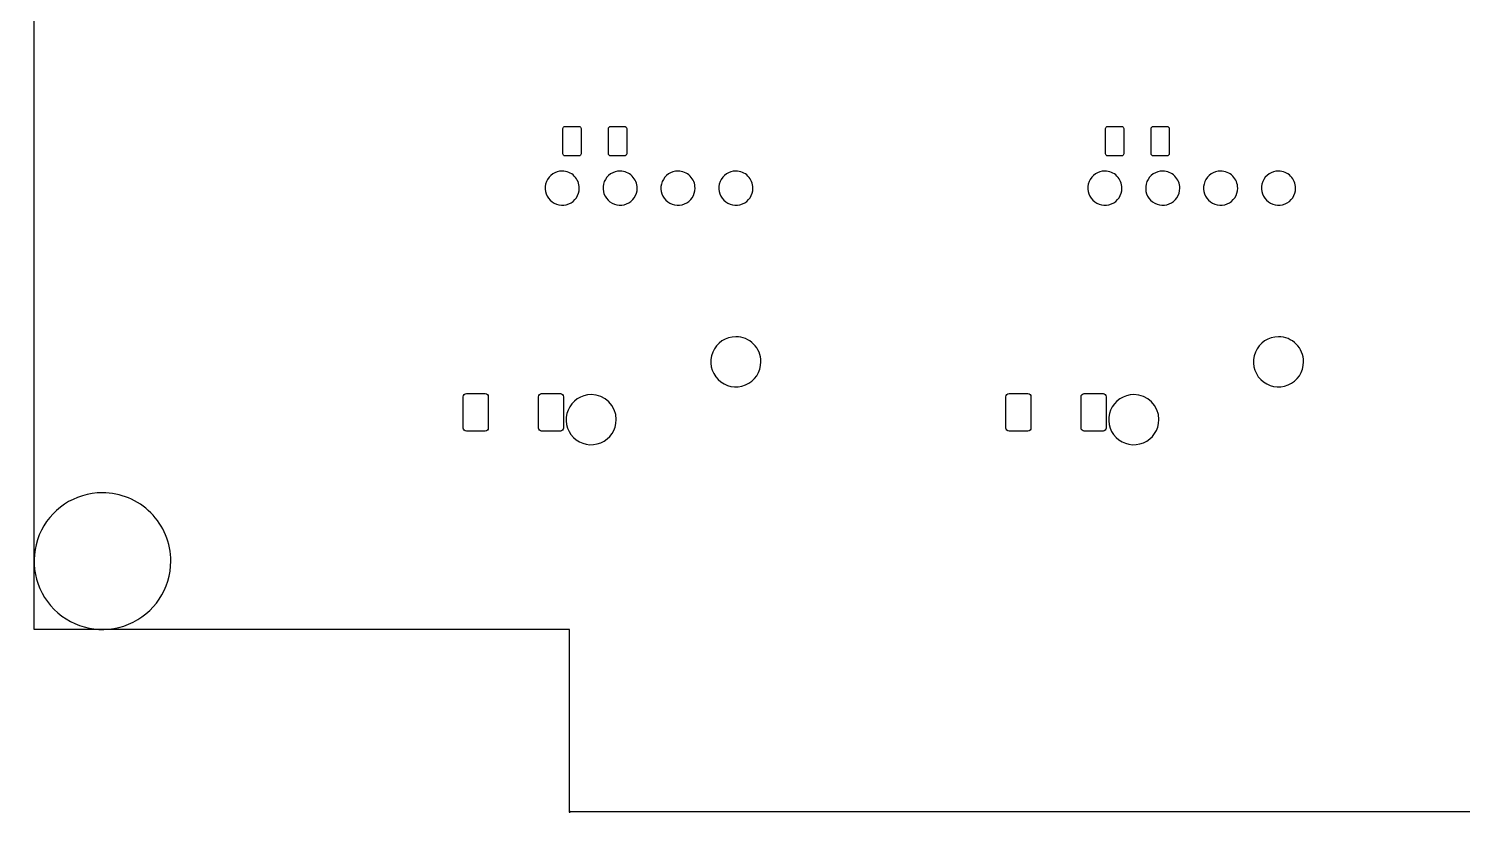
# Model space of a CAD drawing. Extents: x 0 to 449, y -141 to 0.
# Drawn here: x -0.2 to 62.7, y -141.4 to -107 of the extents above; entities that cross this region are included whole.
import ezdxf

# ---------------------------------------------------------------- set-up
doc = ezdxf.new("R2010")
doc.units = 0
doc.layers.get('0').update_dxf_attribs({"linetype": 'CONTINUOUS'})

msp = doc.modelspace()

# ---------------------------------------------------------------- linework, layer by layer
at = {"color": 7}
for p, q in [((0.024995, -133.374466), (0.024995, -0.024469)), ((23.231245, -111.393216), (23.238857, -111.354956)), ((23.238857, -111.354956), (23.260534, -111.322506)), ((23.260534, -111.322506), (23.292977, -111.300836)), ((23.292977, -111.300836), (23.331245, -111.293216)), ((23.331245, -111.293216), (23.931245, -111.293216)), ((23.931245, -111.293216), (23.969513, -111.300836)), ((23.969513, -111.300836), (24.001956, -111.322506)), ((24.001956, -111.322506), (24.023633, -111.354956)), ((24.023633, -111.354956), (24.031245, -111.393216)), ((25.231245, -111.393216), (25.238857, -111.354956)), ((25.238857, -111.354956), (25.260534, -111.322506)), ((25.260534, -111.322506), (25.292977, -111.300836)), ((25.292977, -111.300836), (25.331245, -111.293216)), ((25.331245, -111.293216), (25.931245, -111.293216)), ((25.931245, -111.293216), (25.969513, -111.300836)), ((25.969513, -111.300836), (26.001956, -111.322506)), ((26.001956, -111.322506), (26.023633, -111.354956)), ((26.023633, -111.354956), (26.031245, -111.393216)), ((47.043744, -111.393216), (47.051356, -111.354956)), ((47.051356, -111.354956), (47.073033, -111.322506)), ((47.073033, -111.322506), (47.105476, -111.300836)), ((47.105476, -111.300836), (47.143744, -111.293216)), ((47.143744, -111.293216), (47.743744, -111.293216)), ((47.743744, -111.293216), (47.782012, -111.300836)), ((47.782012, -111.300836), (47.814455, -111.322506)), ((47.814455, -111.322506), (47.836132, -111.354956)), ((47.836132, -111.354956), (47.843744, -111.393216)), ((49.043746, -111.393216), (49.051358, -111.354956)), ((49.051358, -111.354956), (49.073035, -111.322506)), ((49.073035, -111.322506), (49.105478, -111.300836)), ((49.105478, -111.300836), (49.143746, -111.293216)), ((49.143746, -111.293216), (49.743746, -111.293216)), ((49.743746, -111.293216), (49.782014, -111.300836)), ((49.782014, -111.300836), (49.814457, -111.322506)), ((49.814457, -111.322506), (49.836134, -111.354956)), ((49.836134, -111.354956), (49.843746, -111.393216)), ((23.231245, -112.493216), (23.231245, -111.393216)), ((24.031245, -111.393216), (24.031245, -112.493216)), ((25.231245, -112.493216), (25.231245, -111.393216)), ((26.031245, -111.393216), (26.031245, -112.493216)), ((47.043744, -112.493216), (47.043744, -111.393216)), ((47.843744, -111.393216), (47.843744, -112.493216)), ((49.043746, -112.493216), (49.043746, -111.393216)), ((49.843746, -111.393216), (49.843746, -112.493216)), ((23.238857, -112.531486), (23.231245, -112.493216)), ((23.260534, -112.563926), (23.238857, -112.531486)), ((23.292977, -112.585606), (23.260534, -112.563926)), ((23.331245, -112.593216), (23.292977, -112.585606)), ((23.931245, -112.593216), (23.331245, -112.593216)), ((23.969513, -112.585606), (23.931245, -112.593216)), ((24.001956, -112.563926), (23.969513, -112.585606)), ((24.023633, -112.531486), (24.001956, -112.563926)), ((24.031245, -112.493216), (24.023633, -112.531486)), ((25.238857, -112.531486), (25.231245, -112.493216)), ((25.260534, -112.563926), (25.238857, -112.531486)), ((25.292977, -112.585606), (25.260534, -112.563926)), ((25.331245, -112.593216), (25.292977, -112.585606)), ((25.931245, -112.593216), (25.331245, -112.593216)), ((25.969513, -112.585606), (25.931245, -112.593216)), ((26.001956, -112.563926), (25.969513, -112.585606)), ((26.023633, -112.531486), (26.001956, -112.563926)), ((26.031245, -112.493216), (26.023633, -112.531486)), ((47.051356, -112.531486), (47.043744, -112.493216)), ((47.073033, -112.563926), (47.051356, -112.531486)), ((47.105476, -112.585606), (47.073033, -112.563926)), ((47.143744, -112.593216), (47.105476, -112.585606)), ((47.743744, -112.593216), (47.143744, -112.593216)), ((47.782012, -112.585606), (47.743744, -112.593216)), ((47.814455, -112.563926), (47.782012, -112.585606)), ((47.836132, -112.531486), (47.814455, -112.563926)), ((47.843744, -112.493216), (47.836132, -112.531486)), ((49.051358, -112.531486), (49.043746, -112.493216)), ((49.073035, -112.563926), (49.051358, -112.531486)), ((49.105478, -112.585606), (49.073035, -112.563926)), ((49.143746, -112.593216), (49.105478, -112.585606)), ((49.743746, -112.593216), (49.143746, -112.593216)), ((49.782014, -112.585606), (49.743746, -112.593216)), ((49.814457, -112.563926), (49.782014, -112.585606)), ((49.836134, -112.531486), (49.814457, -112.563926)), ((49.843746, -112.493216), (49.836134, -112.531486)), ((23.202496, -113.256966), (23.202496, -113.256966)), ((25.742496, -113.256966), (25.742496, -113.256966)), ((28.282496, -113.256966), (28.282496, -113.256966)), ((30.822496, -113.256966), (30.822496, -113.256966)), ((47.014996, -113.256966), (47.014996, -113.256966)), ((49.554996, -113.256966), (49.554996, -113.256966)), ((52.094996, -113.256966), (52.094996, -113.256966)), ((54.634996, -113.256966), (54.634996, -113.256966)), ((30.822496, -120.526966), (30.822496, -120.526966)), ((54.634996, -120.526966), (54.634996, -120.526966)), ((18.859371, -123.161966), (18.869838, -123.109346)), ((18.859371, -124.536966), (18.859371, -123.161966)), ((18.869838, -123.109346), (18.899644, -123.064746)), ((18.899644, -123.064746), (18.944252, -123.034936)), ((18.944252, -123.034936), (18.996871, -123.024466)), ((18.996871, -123.024466), (19.821871, -123.024466)), ((19.821871, -123.024466), (19.87449, -123.034936)), ((19.87449, -123.034936), (19.919098, -123.064746)), ((19.919098, -123.064746), (19.948904, -123.109346)), ((19.948904, -123.109346), (19.959371, -123.161966)), ((19.959371, -123.161966), (19.959371, -124.536966)), ((22.159369, -123.161966), (22.169836, -123.109346)), ((22.159369, -124.536966), (22.159369, -123.161966)), ((22.169836, -123.109346), (22.199642, -123.064746)), ((22.199642, -123.064746), (22.24425, -123.034936)), ((22.24425, -123.034936), (22.296869, -123.024466)), ((22.296869, -123.024466), (23.121869, -123.024466)), ((23.121869, -123.024466), (23.174488, -123.034936)), ((23.174488, -123.034936), (23.219096, -123.064746)), ((23.219096, -123.064746), (23.248902, -123.109346)), ((23.248902, -123.109346), (23.259369, -123.161966)), ((23.259369, -123.161966), (23.259369, -124.536966)), ((24.472496, -123.066966), (24.472496, -123.066966)), ((42.671871, -123.161966), (42.682338, -123.109346)), ((42.671871, -124.536966), (42.671871, -123.161966)), ((42.682338, -123.109346), (42.712144, -123.064746)), ((42.712144, -123.064746), (42.756752, -123.034936)), ((42.756752, -123.034936), (42.809371, -123.024466)), ((42.809371, -123.024466), (43.634371, -123.024466)), ((43.634371, -123.024466), (43.68699, -123.034936)), ((43.68699, -123.034936), (43.731598, -123.064746)), ((43.731598, -123.064746), (43.761404, -123.109346)), ((43.761404, -123.109346), (43.771871, -123.161966)), ((43.771871, -123.161966), (43.771871, -124.536966)), ((45.971869, -123.161966), (45.982336, -123.109346)), ((45.971869, -124.536966), (45.971869, -123.161966)), ((45.982336, -123.109346), (46.012142, -123.064746)), ((46.012142, -123.064746), (46.05675, -123.034936)), ((46.05675, -123.034936), (46.109369, -123.024466)), ((46.109369, -123.024466), (46.934369, -123.024466)), ((46.934369, -123.024466), (46.986988, -123.034936)), ((46.986988, -123.034936), (47.031596, -123.064746)), ((47.031596, -123.064746), (47.061402, -123.109346)), ((47.061402, -123.109346), (47.071869, -123.161966)), ((47.071869, -123.161966), (47.071869, -124.536966)), ((48.284996, -123.066966), (48.284996, -123.066966)), ((18.869838, -124.589586), (18.859371, -124.536966)), ((19.959371, -124.536966), (19.948904, -124.589586)), ((22.169836, -124.589586), (22.159369, -124.536966)), ((23.259369, -124.536966), (23.248902, -124.589586)), ((42.682338, -124.589586), (42.671871, -124.536966)), ((43.771871, -124.536966), (43.761404, -124.589586)), ((45.982336, -124.589586), (45.971869, -124.536966)), ((47.071869, -124.536966), (47.061402, -124.589586)), ((18.899644, -124.634196), (18.869838, -124.589586)), ((18.944252, -124.664006), (18.899644, -124.634196)), ((18.996871, -124.674466), (18.944252, -124.664006)), ((19.821871, -124.674466), (18.996871, -124.674466)), ((19.87449, -124.664006), (19.821871, -124.674466)), ((19.919098, -124.634196), (19.87449, -124.664006)), ((19.948904, -124.589586), (19.919098, -124.634196)), ((22.199642, -124.634196), (22.169836, -124.589586)), ((22.24425, -124.664006), (22.199642, -124.634196)), ((22.296869, -124.674466), (22.24425, -124.664006)), ((23.121869, -124.674466), (22.296869, -124.674466)), ((23.174488, -124.664006), (23.121869, -124.674466)), ((23.219096, -124.634196), (23.174488, -124.664006)), ((23.248902, -124.589586), (23.219096, -124.634196)), ((42.712144, -124.634196), (42.682338, -124.589586)), ((42.756752, -124.664006), (42.712144, -124.634196)), ((42.809371, -124.674466), (42.756752, -124.664006)), ((43.634371, -124.674466), (42.809371, -124.674466)), ((43.68699, -124.664006), (43.634371, -124.674466)), ((43.731598, -124.634196), (43.68699, -124.664006)), ((43.761404, -124.589586), (43.731598, -124.634196)), ((46.012142, -124.634196), (45.982336, -124.589586)), ((46.05675, -124.664006), (46.012142, -124.634196)), ((46.109369, -124.674466), (46.05675, -124.664006)), ((46.934369, -124.674466), (46.109369, -124.674466)), ((46.986988, -124.664006), (46.934369, -124.674466)), ((47.031596, -124.634196), (46.986988, -124.664006)), ((47.061402, -124.589586), (47.031596, -124.634196)), ((3.024994, -127.374462), (3.024994, -127.374462)), ((23.524996, -133.374466), (0.024995, -133.374466)), ((23.524996, -141.374466), (23.524996, -133.374466)), ((23.524996, -141.349462), (23.524996, -141.349462)), ((217.52499, -141.374466), (23.524996, -141.374466))]:
    msp.add_line(p, q, dxfattribs=at)
for points in [[(22.509586, -113.719953), (22.393501, -114.000209), (22.457667, -114.322797), (22.672166, -114.537296)], [(23.202496, -113.256966), (22.899149, -113.256966), (22.625672, -113.439697), (22.509586, -113.719953)], [(23.732826, -113.476635), (23.592174, -113.335983), (23.401408, -113.256966), (23.202496, -113.256966)], [(23.952496, -114.006966), (23.952496, -113.808053), (23.873478, -113.617288), (23.732826, -113.476635)], [(25.049586, -113.719953), (24.933501, -114.000209), (24.997667, -114.322797), (25.212166, -114.537296)], [(25.742496, -113.256966), (25.439149, -113.256966), (25.165672, -113.439697), (25.049586, -113.719953)], [(26.272826, -113.476635), (26.132174, -113.335983), (25.941408, -113.256966), (25.742496, -113.256966)], [(26.492496, -114.006966), (26.492496, -113.808053), (26.413478, -113.617288), (26.272826, -113.476635)], [(27.589586, -113.719953), (27.473501, -114.000209), (27.537667, -114.322797), (27.752166, -114.537296)], [(28.282496, -113.256966), (27.979149, -113.256966), (27.705672, -113.439697), (27.589586, -113.719953)], [(28.812826, -113.476635), (28.672174, -113.335983), (28.481408, -113.256966), (28.282496, -113.256966)], [(29.032496, -114.006966), (29.032496, -113.808053), (28.953478, -113.617288), (28.812826, -113.476635)], [(30.129586, -113.719953), (30.013501, -114.000209), (30.077667, -114.322797), (30.292166, -114.537296)], [(30.822496, -113.256966), (30.519149, -113.256966), (30.245672, -113.439697), (30.129586, -113.719953)], [(31.352826, -113.476635), (31.212174, -113.335983), (31.021408, -113.256966), (30.822496, -113.256966)], [(31.572496, -114.006966), (31.572496, -113.808053), (31.493478, -113.617288), (31.352826, -113.476635)], [(46.322086, -113.719953), (46.206001, -114.000209), (46.270167, -114.322797), (46.484666, -114.537296)], [(47.014996, -113.256966), (46.711649, -113.256966), (46.438172, -113.439697), (46.322086, -113.719953)], [(47.545326, -113.476635), (47.404674, -113.335983), (47.213908, -113.256966), (47.014996, -113.256966)], [(47.764996, -114.006966), (47.764996, -113.808053), (47.685978, -113.617288), (47.545326, -113.476635)], [(48.862086, -113.719953), (48.746001, -114.000209), (48.810167, -114.322797), (49.024666, -114.537296)], [(49.554996, -113.256966), (49.251649, -113.256966), (48.978172, -113.439697), (48.862086, -113.719953)], [(50.085326, -113.476635), (49.944674, -113.335983), (49.753908, -113.256966), (49.554996, -113.256966)], [(50.304996, -114.006966), (50.304996, -113.808053), (50.225978, -113.617288), (50.085326, -113.476635)], [(51.402086, -113.719953), (51.286001, -114.000209), (51.350167, -114.322797), (51.564666, -114.537296)], [(52.094996, -113.256966), (51.791649, -113.256966), (51.518172, -113.439697), (51.402086, -113.719953)], [(52.625326, -113.476635), (52.484674, -113.335983), (52.293908, -113.256966), (52.094996, -113.256966)], [(52.844996, -114.006966), (52.844996, -113.808053), (52.765978, -113.617288), (52.625326, -113.476635)], [(53.942086, -113.719953), (53.826001, -114.000209), (53.890167, -114.322797), (54.104666, -114.537296)], [(54.634996, -113.256966), (54.331649, -113.256966), (54.058172, -113.439697), (53.942086, -113.719953)], [(55.165326, -113.476635), (55.024674, -113.335983), (54.833908, -113.256966), (54.634996, -113.256966)], [(55.384996, -114.006966), (55.384996, -113.808053), (55.305978, -113.617288), (55.165326, -113.476635)], [(23.489509, -114.699875), (23.769764, -114.583789), (23.952496, -114.310312), (23.952496, -114.006966)], [(26.029509, -114.699875), (26.309764, -114.583789), (26.492496, -114.310312), (26.492496, -114.006966)], [(28.569509, -114.699875), (28.849764, -114.583789), (29.032496, -114.310312), (29.032496, -114.006966)], [(31.109509, -114.699875), (31.389764, -114.583789), (31.572496, -114.310312), (31.572496, -114.006966)], [(47.302009, -114.699875), (47.582264, -114.583789), (47.764996, -114.310312), (47.764996, -114.006966)], [(49.842009, -114.699875), (50.122264, -114.583789), (50.304996, -114.310312), (50.304996, -114.006966)], [(52.382009, -114.699875), (52.662264, -114.583789), (52.844996, -114.310312), (52.844996, -114.006966)], [(54.922009, -114.699875), (55.202264, -114.583789), (55.384996, -114.310312), (55.384996, -114.006966)], [(22.672166, -114.537296), (22.886664, -114.751794), (23.209253, -114.815961), (23.489509, -114.699875)], [(25.212166, -114.537296), (25.426664, -114.751794), (25.749253, -114.815961), (26.029509, -114.699875)], [(27.752166, -114.537296), (27.966664, -114.751794), (28.289253, -114.815961), (28.569509, -114.699875)], [(30.292166, -114.537296), (30.506664, -114.751794), (30.829253, -114.815961), (31.109509, -114.699875)], [(46.484666, -114.537296), (46.699164, -114.751794), (47.021753, -114.815961), (47.302009, -114.699875)], [(49.024666, -114.537296), (49.239164, -114.751794), (49.561753, -114.815961), (49.842009, -114.699875)], [(51.564666, -114.537296), (51.779164, -114.751794), (52.101753, -114.815961), (52.382009, -114.699875)], [(54.104666, -114.537296), (54.319164, -114.751794), (54.641753, -114.815961), (54.922009, -114.699875)], [(30.822496, -120.526966), (30.377588, -120.526966), (29.976488, -120.794972), (29.806229, -121.206014)], [(31.600313, -120.849148), (31.394023, -120.642858), (31.114234, -120.526966), (30.822496, -120.526966)], [(54.634996, -120.526966), (54.190088, -120.526966), (53.788988, -120.794972), (53.618729, -121.206014)], [(55.412813, -120.849148), (55.206523, -120.642858), (54.926734, -120.526966), (54.634996, -120.526966)], [(29.806229, -121.206014), (29.635969, -121.617056), (29.730081, -122.090185), (30.044679, -122.404783)], [(31.922496, -121.626966), (31.922496, -121.335227), (31.806603, -121.055438), (31.600313, -120.849148)], [(53.618729, -121.206014), (53.448469, -121.617056), (53.542581, -122.090185), (53.857179, -122.404783)], [(55.734996, -121.626966), (55.734996, -121.335227), (55.619103, -121.055438), (55.412813, -120.849148)], [(31.243448, -122.643233), (31.65449, -122.472974), (31.922496, -122.071874), (31.922496, -121.626966)], [(55.055948, -122.643233), (55.46699, -122.472974), (55.734996, -122.071874), (55.734996, -121.626966)], [(30.044679, -122.404783), (30.359276, -122.719381), (30.832406, -122.813492), (31.243448, -122.643233)], [(53.857179, -122.404783), (54.171776, -122.719381), (54.644906, -122.813492), (55.055948, -122.643233)], [(24.472496, -123.066966), (24.027588, -123.066966), (23.626488, -123.334972), (23.456229, -123.746014)], [(25.572496, -124.166966), (25.572496, -123.559452), (25.080009, -123.066966), (24.472496, -123.066966)], [(48.284996, -123.066966), (47.840088, -123.066966), (47.438988, -123.334972), (47.268729, -123.746014)], [(49.384996, -124.166966), (49.384996, -123.559452), (48.892509, -123.066966), (48.284996, -123.066966)], [(23.456229, -123.746014), (23.285969, -124.157056), (23.380081, -124.630185), (23.694679, -124.944783)], [(47.268729, -123.746014), (47.098469, -124.157056), (47.192581, -124.630185), (47.507179, -124.944783)], [(24.893448, -125.183233), (25.30449, -125.012974), (25.572496, -124.611874), (25.572496, -124.166966)], [(48.705948, -125.183233), (49.11699, -125.012974), (49.384996, -124.611874), (49.384996, -124.166966)], [(23.694679, -124.944783), (24.009276, -125.259381), (24.482406, -125.353492), (24.893448, -125.183233)], [(47.507179, -124.944783), (47.821776, -125.259381), (48.294906, -125.353492), (48.705948, -125.183233)], [(3.024994, -127.374462), (1.811607, -127.374462), (0.717698, -128.105388), (0.253355, -129.226411)], [(5.146314, -128.253141), (4.583705, -127.690532), (3.820643, -127.374462), (3.024994, -127.374462)], [(6.024994, -130.374462), (6.024994, -129.578812), (5.708923, -128.81575), (5.146314, -128.253141)], [(0.253355, -129.226411), (-0.210988, -130.347434), (0.04568, -131.637788), (0.903674, -132.495782)], [(4.173044, -133.1461), (5.294067, -132.681757), (6.024994, -131.587848), (6.024994, -130.374462)], [(0.903674, -132.495782), (1.761668, -133.353776), (3.052021, -133.610443), (4.173044, -133.1461)], [(23.501899, -141.364894), (23.498029, -141.374236), (23.500168, -141.384989), (23.507318, -141.392139)], [(23.524996, -141.349462), (23.514884, -141.349462), (23.505769, -141.355553), (23.501899, -141.364894)], [(23.507318, -141.392139), (23.514468, -141.399289), (23.525221, -141.401428), (23.534563, -141.397559)], [(23.542674, -141.356784), (23.537985, -141.352095), (23.531626, -141.349462), (23.524996, -141.349462)], [(23.534563, -141.397559), (23.543905, -141.393689), (23.549996, -141.384573), (23.549996, -141.374462)], [(23.549996, -141.374462), (23.549996, -141.367831), (23.547362, -141.361472), (23.542674, -141.356784)]]:
    msp.add_open_spline(points, degree=3, dxfattribs=at)

doc.saveas('drawing.dxf')
